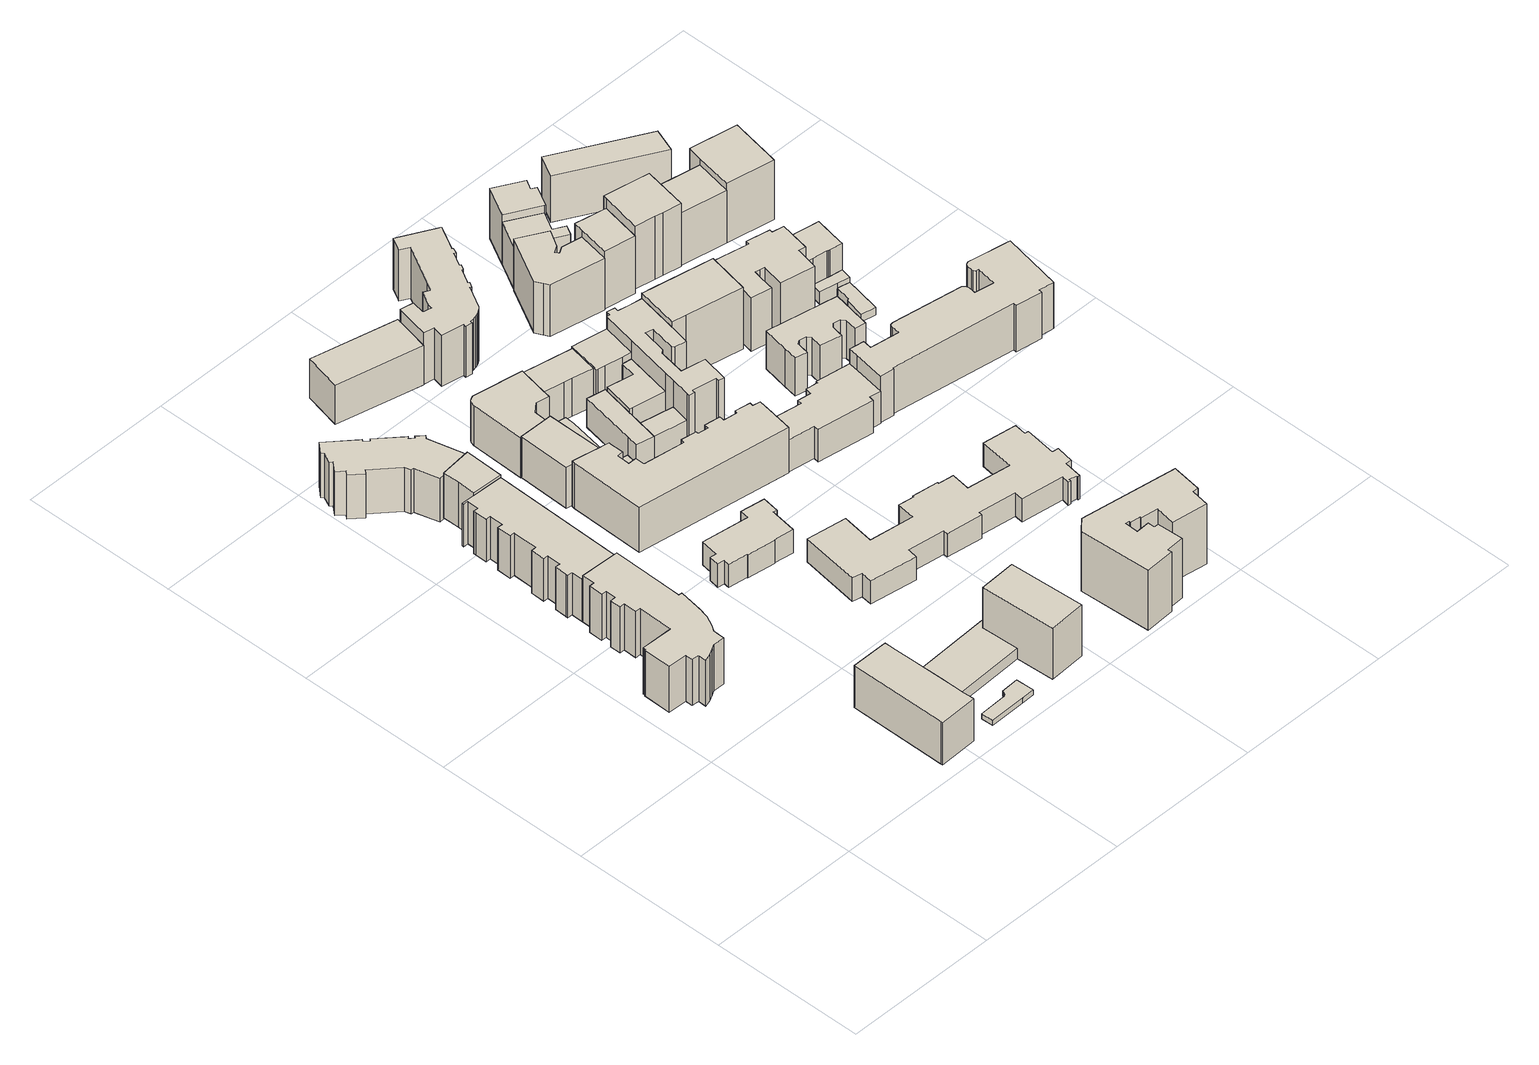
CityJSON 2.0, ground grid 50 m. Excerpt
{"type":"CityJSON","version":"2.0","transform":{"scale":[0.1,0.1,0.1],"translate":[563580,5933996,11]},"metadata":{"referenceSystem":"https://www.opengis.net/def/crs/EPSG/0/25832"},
"CityObjects":{
"building1":{"type":"Building","attributes":{"Gemeindeschluessel":"02100110","Geometrietyp2DReferenz":"3000","BezugspunktDach":"2000","function":"31001_1120","measuredHeight":18.01,"storeysAboveGround":6},"address":[{"country":"Germany","locality":"Hamburg","thoroughfareNumber":"69","thoroughfareName":"Talstraße","postcode":"20359"}],"geometry":[{"type":"Solid","lod":"1","boundaries":[[[[0,1,2,3,4,5,6,7,8,9,10,11,12,13,14,15,16,17,18,19,20,21,22,23,24,25,26,27,28,29,30,31]],[[32,33,34,35,36,37,38,39,40,41,42,43,44,45,46,47,48,49,50,51,52,53,54,55,56,57,58,59,60,61,62,63]],[[30,32,63,31]],[[29,33,32,30]],[[28,34,33,29]],[[27,35,34,28]],[[26,36,35,27]],[[25,37,36,26]],[[24,38,37,25]],[[23,39,38,24]],[[22,40,39,23]],[[21,41,40,22]],[[20,42,41,21]],[[19,43,42,20]],[[18,44,43,19]],[[17,45,44,18]],[[16,46,45,17]],[[15,47,46,16]],[[14,48,47,15]],[[13,49,48,14]],[[12,50,49,13]],[[11,51,50,12]],[[10,52,51,11]],[[9,53,52,10]],[[8,54,53,9]],[[7,55,54,8]],[[6,56,55,7]],[[5,57,56,6]],[[4,58,57,5]],[[3,59,58,4]],[[2,60,59,3]],[[1,61,60,2]],[[0,62,61,1]],[[31,63,62,0]]]]}]},
"building2":{"type":"Building","attributes":{"Gemeindeschluessel":"02100111","Geometrietyp2DReferenz":"3000","BezugspunktDach":"2000","function":"31001_1120","measuredHeight":15.17,"storeysAboveGround":5},"address":[{"country":"Germany","locality":"Hamburg","thoroughfareNumber":"36","thoroughfareName":"Talstraße","postcode":"20359"}],"geometry":[{"type":"Solid","lod":"1","boundaries":[[[[64,65,66,67,68,69,70,71,72]],[[73,74,75,76,77,78,79,80,81]],[[71,73,81,72]],[[70,74,73,71]],[[69,75,74,70]],[[68,76,75,69]],[[67,77,76,68]],[[66,78,77,67]],[[65,79,78,66]],[[64,80,79,65]],[[72,81,80,64]]]]}]},
"building3":{"type":"Building","attributes":{"Gemeindeschluessel":"02100110","Geometrietyp2DReferenz":"3000","BezugspunktDach":"2000","function":"31001_1010","measuredHeight":15.24,"storeysAboveGround":5},"address":[{"country":"Germany","locality":"Hamburg","thoroughfareNumber":"75","thoroughfareName":"Talstraße","postcode":"20359"}],"geometry":[{"type":"Solid","lod":"1","boundaries":[[[[82,83,84,85,86,87,88,89,90,91,92,93,94,95,96,97,98,99,100,101,102,103,104,105,106,107]],[[108,109,110,111,112,113,114,115,116,117,118,119,120,121,122,123,124,125,126,127,128,129,130,131,132,133]],[[106,108,133,107]],[[105,109,108,106]],[[104,110,109,105]],[[103,111,110,104]],[[102,112,111,103]],[[101,113,112,102]],[[100,114,113,101]],[[99,115,114,100]],[[98,116,115,99]],[[97,117,116,98]],[[96,118,117,97]],[[95,119,118,96]],[[94,120,119,95]],[[93,121,120,94]],[[92,122,121,93]],[[91,123,122,92]],[[90,124,123,91]],[[89,125,124,90]],[[88,126,125,89]],[[87,127,126,88]],[[86,128,127,87]],[[85,129,128,86]],[[84,130,129,85]],[[83,131,130,84]],[[82,132,131,83]],[[107,133,132,82]]]]}]},
"building4":{"type":"Building","attributes":{"Gemeindeschluessel":"02100110","Geometrietyp2DReferenz":"3000","BezugspunktDach":"2000","function":"31001_1010","measuredHeight":15.86,"storeysAboveGround":4},"address":[{"country":"Germany","locality":"Hamburg","thoroughfareNumber":"93","thoroughfareName":"Talstraße","postcode":"22767"}],"geometry":[{"type":"Solid","lod":"1","boundaries":[[[[134,135,136,137,138,139,140,141,142,143,144,145,146,147,148,149,150,151,152,153,154,155,156,157,158]],[[159,160,161,162,163,164,165,166,167,168,169,170,171,172,173,174,175,176,177,178,179,180,181,182,183]],[[157,159,183,158]],[[156,160,159,157]],[[155,161,160,156]],[[154,162,161,155]],[[153,163,162,154]],[[152,164,163,153]],[[151,165,164,152]],[[150,166,165,151]],[[149,167,166,150]],[[148,168,167,149]],[[147,169,168,148]],[[146,170,169,147]],[[145,171,170,146]],[[144,172,171,145]],[[143,173,172,144]],[[142,174,173,143]],[[141,175,174,142]],[[140,176,175,141]],[[139,177,176,140]],[[138,178,177,139]],[[137,179,178,138]],[[136,180,179,137]],[[135,181,180,136]],[[134,182,181,135]],[[158,183,182,134]]]]}]},
"building5":{"type":"Building","attributes":{"Gemeindeschluessel":"02100111","Geometrietyp2DReferenz":"3000","BezugspunktDach":"2000","function":"31001_2460","measuredHeight":1.78,"storeysAboveGround":1},"address":[{"country":"Germany","locality":"Hamburg","thoroughfareName":"Talstraße","postcode":"20359"}],"geometry":[{"type":"Solid","lod":"1","boundaries":[[[[184,185,186,187,188,189,190,191,192,193]],[[194,195,196,197,198,199,200,201,202,203]],[[192,194,203,193]],[[191,195,194,192]],[[190,196,195,191]],[[189,197,196,190]],[[188,198,197,189]],[[187,199,198,188]],[[186,200,199,187]],[[185,201,200,186]],[[184,202,201,185]],[[193,203,202,184]]]]}]},
"building6":{"type":"Building","attributes":{"Gemeindeschluessel":"02100110","Geometrietyp2DReferenz":"3000","BezugspunktDach":"2000","function":"31001_1120","measuredHeight":16.17,"storeysAboveGround":4},"address":[{"country":"Germany","locality":"Hamburg","thoroughfareNumber":"87","thoroughfareName":"Talstraße","postcode":"20359"}],"geometry":[{"type":"Solid","lod":"1","boundaries":[[[[82,204,205,206,207]],[[208,209,210,211,212]],[[206,208,212,207]],[[205,209,208,206]],[[204,210,209,205]],[[82,211,210,204]],[[207,212,211,82]]]]}]},
"building7":{"type":"Building","attributes":{"Gemeindeschluessel":"02100111","Geometrietyp2DReferenz":"3000","BezugspunktDach":"2000","function":"31001_2050","measuredHeight":3.83,"storeysAboveGround":1},"address":[{"country":"Germany","locality":"Hamburg","thoroughfareName":"Talstraße","postcode":"20359"}],"geometry":[{"type":"Solid","lod":"1","boundaries":[[[[213,214,215,216,217,218]],[[219,220,221,222,223,224]],[[217,219,224,218]],[[216,220,219,217]],[[215,221,220,216]],[[214,222,221,215]],[[213,223,222,214]],[[218,224,223,213]]]]}]},
"building8":{"type":"Building","attributes":{"Gemeindeschluessel":"02100111","Geometrietyp2DReferenz":"3000","BezugspunktDach":"2000","function":"31001_3060","measuredHeight":8.37,"storeysAboveGround":2},"address":[{"country":"Germany","locality":"Hamburg","thoroughfareNumber":"64","thoroughfareName":"Talstraße","postcode":"20359"}],"geometry":[{"type":"Solid","lod":"1","boundaries":[[[[225,226,227,228,229,230,231,232,233,234,235,236,237,238,239,240]],[[241,242,243,244,245,246,247,248,249,250,251,252,253,254,255,256]],[[239,241,256,240]],[[238,242,241,239]],[[237,243,242,238]],[[236,244,243,237]],[[235,245,244,236]],[[234,246,245,235]],[[233,247,246,234]],[[232,248,247,233]],[[231,249,248,232]],[[230,250,249,231]],[[229,251,250,230]],[[228,252,251,229]],[[227,253,252,228]],[[226,254,253,227]],[[225,255,254,226]],[[240,256,255,225]]]]}]},
"building9":{"type":"Building","attributes":{"Gemeindeschluessel":"02100111","Geometrietyp2DReferenz":"3000","BezugspunktDach":"2000","function":"31001_1120","measuredHeight":18.35,"storeysAboveGround":6},"address":[{"country":"Germany","locality":"Hamburg","thoroughfareNumber":"19","thoroughfareName":"Hamburger Berg","postcode":"20359"}],"geometry":[{"type":"Solid","lod":"1","boundaries":[[[[257,258,218,259]],[[260,261,262,263]],[[218,260,263,259]],[[258,261,260,218]],[[257,262,261,258]],[[259,263,262,257]]]]}]},
"building10":{"type":"Building","attributes":{"Gemeindeschluessel":"02100111","Geometrietyp2DReferenz":"3000","BezugspunktDach":"2000","function":"31001_1120","measuredHeight":16.72,"storeysAboveGround":4},"address":[{"country":"Germany","locality":"Hamburg","thoroughfareNumber":"70","thoroughfareName":"Talstraße","postcode":"20359"}],"geometry":[{"type":"Solid","lod":"1","boundaries":[[[[264,265,266,267,268]],[[269,270,271,272,273]],[[267,269,273,268]],[[266,270,269,267]],[[265,271,270,266]],[[264,272,271,265]],[[268,273,272,264]]]]}]},
"building11":{"type":"Building","attributes":{"Gemeindeschluessel":"02100110","Geometrietyp2DReferenz":"3000","BezugspunktDach":"2000","function":"31001_1120","measuredHeight":14.14,"storeysAboveGround":5},"address":[{"country":"Germany","locality":"Hamburg","thoroughfareNumber":"4","thoroughfareName":"Paul-Roosen-Straße","postcode":"22767"}],"geometry":[{"type":"Solid","lod":"1","boundaries":[[[[274,275,276,277]],[[278,279,280,281]],[[276,278,281,277]],[[275,279,278,276]],[[274,280,279,275]],[[277,281,280,274]]]]}]},
"building12":{"type":"Building","attributes":{"Gemeindeschluessel":"02100111","Geometrietyp2DReferenz":"3000","BezugspunktDach":"2000","function":"31001_1120","measuredHeight":14.39,"storeysAboveGround":4},"address":[{"country":"Germany","locality":"Hamburg","thoroughfareNumber":"74","thoroughfareName":"Talstraße","postcode":"20359"}],"geometry":[{"type":"Solid","lod":"1","boundaries":[[[[282,283,284,266,265,285,286,287,288,289,290,291,292,293]],[[294,295,296,297,298,299,300,301,302,303,304,305,306,307]],[[292,294,307,293]],[[291,295,294,292]],[[290,296,295,291]],[[289,297,296,290]],[[288,298,297,289]],[[287,299,298,288]],[[286,300,299,287]],[[285,301,300,286]],[[265,302,301,285]],[[266,303,302,265]],[[284,304,303,266]],[[283,305,304,284]],[[282,306,305,283]],[[293,307,306,282]]]]}]},
"building13":{"type":"Building","attributes":{"Gemeindeschluessel":"02100111","Geometrietyp2DReferenz":"3000","BezugspunktDach":"2000","function":"31001_3050","measuredHeight":4.61,"storeysAboveGround":1},"address":[{"country":"Germany","locality":"Hamburg","thoroughfareNumber":"55a","thoroughfareName":"Clemens-Schultz-Straße","postcode":"20359"}],"geometry":[{"type":"Solid","lod":"1","boundaries":[[[[308,309,282,310,311,312,313,314,315]],[[316,317,318,319,320,321,322,323,324]],[[314,316,324,315]],[[313,317,316,314]],[[312,318,317,313]],[[311,319,318,312]],[[310,320,319,311]],[[282,321,320,310]],[[309,322,321,282]],[[308,323,322,309]],[[315,324,323,308]]]]}]},
"building14":{"type":"Building","attributes":{"Gemeindeschluessel":"02100111","Geometrietyp2DReferenz":"3000","BezugspunktDach":"2000","function":"31001_1010","measuredHeight":17.3,"storeysAboveGround":6},"address":[{"country":"Germany","locality":"Hamburg","thoroughfareNumber":"68","thoroughfareName":"Talstraße","postcode":"20359"}],"geometry":[{"type":"Solid","lod":"1","boundaries":[[[[325,326,327,328,329,330,331,332,333,334,335,336,337,338,339,340,341,342,343,344,345,346,347,348,349,350,351,352]],[[353,354,355,356,357,358,359,360,361,362,363,364,365,366,367,368,369,370,371,372,373,374,375,376,377,378,379,380]],[[351,353,380,352]],[[350,354,353,351]],[[349,355,354,350]],[[348,356,355,349]],[[347,357,356,348]],[[346,358,357,347]],[[345,359,358,346]],[[344,360,359,345]],[[343,361,360,344]],[[342,362,361,343]],[[341,363,362,342]],[[340,364,363,341]],[[339,365,364,340]],[[338,366,365,339]],[[337,367,366,338]],[[336,368,367,337]],[[335,369,368,336]],[[334,370,369,335]],[[333,371,370,334]],[[332,372,371,333]],[[331,373,372,332]],[[330,374,373,331]],[[329,375,374,330]],[[328,376,375,329]],[[327,377,376,328]],[[326,378,377,327]],[[325,379,378,326]],[[352,380,379,325]]]]}]},
"building15":{"type":"Building","attributes":{"Gemeindeschluessel":"02100111","Geometrietyp2DReferenz":"3000","BezugspunktDach":"2000","function":"31001_3050","measuredHeight":11.74,"storeysAboveGround":3},"address":[{"country":"Germany","locality":"Hamburg","thoroughfareName":"Clemens-Schultz-Straße","postcode":"20359"}],"geometry":[{"type":"Solid","lod":"1","boundaries":[[[[381,382,383,384,385,386,387]],[[388,389,390,391,392,393,394]],[[386,388,394,387]],[[385,389,388,386]],[[384,390,389,385]],[[383,391,390,384]],[[382,392,391,383]],[[381,393,392,382]],[[387,394,393,381]]]]}]},
"building16":{"type":"Building","attributes":{"Gemeindeschluessel":"02100111","Geometrietyp2DReferenz":"3000","BezugspunktDach":"2000","function":"31001_2100","measuredHeight":10.49,"storeysAboveGround":2},"address":[{"country":"Germany","locality":"Hamburg","thoroughfareName":"Clemens-Schultz-Straße","postcode":"20359"}],"geometry":[{"type":"Solid","lod":"1","boundaries":[[[[395,396,397,398]],[[399,400,401,402]],[[397,399,402,398]],[[396,400,399,397]],[[395,401,400,396]],[[398,402,401,395]]]]}]},
"building17":{"type":"Building","attributes":{"Gemeindeschluessel":"02100111","Geometrietyp2DReferenz":"3000","BezugspunktDach":"2000","function":"31001_1120","measuredHeight":15.34,"storeysAboveGround":3},"address":[{"country":"Germany","locality":"Hamburg","thoroughfareNumber":"54","thoroughfareName":"Clemens-Schultz-Straße","postcode":"20359"}],"geometry":[{"type":"Solid","lod":"1","boundaries":[[[[403,404,405,406,407,408]],[[409,410,411,412,413,414]],[[407,409,414,408]],[[406,410,409,407]],[[405,411,410,406]],[[404,412,411,405]],[[403,413,412,404]],[[408,414,413,403]]]]}]},
"building18":{"type":"Building","attributes":{"Gemeindeschluessel":"02100111","Geometrietyp2DReferenz":"3000","BezugspunktDach":"2000","function":"31001_3010","measuredHeight":14.69,"storeysAboveGround":3},"address":[{"country":"Germany","locality":"Hamburg","thoroughfareNumber":"4a","thoroughfareName":"Simon-von-Utrecht-Straße","postcode":"20359"}],"geometry":[{"type":"Solid","lod":"1","boundaries":[[[[415,416,417,418,419,420,421,422,423,424,425,426,427,428,429,430,431,432,433,434,435,436,437,438,439,440,441,442,443,444,445,446,447,448,449,450,451,452]],[[453,454,455,456,457,458,459,460,461,462,463,464,465,466,467,468,469,470,471,472,473,474,475,476,477,478,479,480,481,482,483,484,485,486,487,488,489,490]],[[451,453,490,452]],[[450,454,453,451]],[[449,455,454,450]],[[448,456,455,449]],[[447,457,456,448]],[[446,458,457,447]],[[445,459,458,446]],[[444,460,459,445]],[[443,461,460,444]],[[442,462,461,443]],[[441,463,462,442]],[[440,464,463,441]],[[439,465,464,440]],[[438,466,465,439]],[[437,467,466,438]],[[436,468,467,437]],[[435,469,468,436]],[[434,470,469,435]],[[433,471,470,434]],[[432,472,471,433]],[[431,473,472,432]],[[430,474,473,431]],[[429,475,474,430]],[[428,476,475,429]],[[427,477,476,428]],[[426,478,477,427]],[[425,479,478,426]],[[424,480,479,425]],[[423,481,480,424]],[[422,482,481,423]],[[421,483,482,422]],[[420,484,483,421]],[[419,485,484,420]],[[418,486,485,419]],[[417,487,486,418]],[[416,488,487,417]],[[415,489,488,416]],[[452,490,489,415]]]]}]},
"building19":{"type":"Building","attributes":{"Gemeindeschluessel":"02100111","Geometrietyp2DReferenz":"3000","BezugspunktDach":"2000","function":"31001_1130","measuredHeight":15.94,"storeysAboveGround":3},"address":[{"country":"Germany","locality":"Hamburg","thoroughfareNumber":"53a","thoroughfareName":"Clemens-Schultz-Straße","postcode":"20359"}],"geometry":[{"type":"Solid","lod":"1","boundaries":[[[[491,492,493,494,495,496,497,498]],[[499,500,501,502,503,504,505,506]],[[497,499,506,498]],[[496,500,499,497]],[[495,501,500,496]],[[494,502,501,495]],[[493,503,502,494]],[[492,504,503,493]],[[491,505,504,492]],[[498,506,505,491]]]]}]},
"building20":{"type":"Building","attributes":{"Gemeindeschluessel":"02100110","Geometrietyp2DReferenz":"3000","BezugspunktDach":"2000","function":"31001_1120","measuredHeight":21.7,"storeysAboveGround":6},"address":[{"country":"Germany","locality":"Hamburg","thoroughfareNumber":"1","thoroughfareName":"Wohlwillstraße","postcode":"22767"}],"geometry":[{"type":"Solid","lod":"1","boundaries":[[[[507,508,509,510,511,512,513,514,515,516,517,518,519,520,521,522,523,524,525,526,527,528,529,530,531,532,533,534,535,536,537,538,539,540,541,542,543,544,545,546,547]],[[548,549,550,551,552,553,554,555,556,557,558,559,560,561,562,563,564,565,566,567,568,569,570,571,572,573,574,575,576,577,578,579,580,581,582,583,584,585,586,587,588]],[[546,548,588,547]],[[545,549,548,546]],[[544,550,549,545]],[[543,551,550,544]],[[542,552,551,543]],[[541,553,552,542]],[[540,554,553,541]],[[539,555,554,540]],[[538,556,555,539]],[[537,557,556,538]],[[536,558,557,537]],[[535,559,558,536]],[[534,560,559,535]],[[533,561,560,534]],[[532,562,561,533]],[[531,563,562,532]],[[530,564,563,531]],[[529,565,564,530]],[[528,566,565,529]],[[527,567,566,528]],[[526,568,567,527]],[[525,569,568,526]],[[524,570,569,525]],[[523,571,570,524]],[[522,572,571,523]],[[521,573,572,522]],[[520,574,573,521]],[[519,575,574,520]],[[518,576,575,519]],[[517,577,576,518]],[[516,578,577,517]],[[515,579,578,516]],[[514,580,579,515]],[[513,581,580,514]],[[512,582,581,513]],[[511,583,582,512]],[[510,584,583,511]],[[509,585,584,510]],[[508,586,585,509]],[[507,587,586,508]],[[547,588,587,507]]]]}]},
"building21":{"type":"Building","attributes":{"Gemeindeschluessel":"02100111","Geometrietyp2DReferenz":"3000","BezugspunktDach":"2000","function":"31001_1120","measuredHeight":15.49,"storeysAboveGround":3},"address":[{"country":"Germany","locality":"Hamburg","thoroughfareNumber":"53","thoroughfareName":"Clemens-Schultz-Straße","postcode":"20359"}],"geometry":[{"type":"Solid","lod":"1","boundaries":[[[[589,590,591,592,593,594,595,596,597,598,599]],[[600,601,602,603,604,605,606,607,608,609,610]],[[598,600,610,599]],[[597,601,600,598]],[[596,602,601,597]],[[595,603,602,596]],[[594,604,603,595]],[[593,605,604,594]],[[592,606,605,593]],[[591,607,606,592]],[[590,608,607,591]],[[589,609,608,590]],[[599,610,609,589]]]]}]},
"building22":{"type":"Building","attributes":{"Gemeindeschluessel":"02100111","Geometrietyp2DReferenz":"3000","BezugspunktDach":"2000","function":"31001_1120","measuredHeight":23.5,"storeysAboveGround":6},"address":[{"country":"Germany","locality":"Hamburg","thoroughfareNumber":"21","thoroughfareName":"Hamburger Berg","postcode":"20359"}],"geometry":[{"type":"Solid","lod":"1","boundaries":[[[[611,612,613,614,615,616,617,618,619,620,621,622,623,624,625,626,627,628,629,630,631]],[[632,633,634,635,636,637,638,639,640,641,642,643,644,645,646,647,648,649,650,651,652]],[[630,632,652,631]],[[629,633,632,630]],[[628,634,633,629]],[[627,635,634,628]],[[626,636,635,627]],[[625,637,636,626]],[[624,638,637,625]],[[623,639,638,624]],[[622,640,639,623]],[[621,641,640,622]],[[620,642,641,621]],[[619,643,642,620]],[[618,644,643,619]],[[617,645,644,618]],[[616,646,645,617]],[[615,647,646,616]],[[614,648,647,615]],[[613,649,648,614]],[[612,650,649,613]],[[611,651,650,612]],[[631,652,651,611]]]]}]},
"building23":{"type":"Building","attributes":{"Gemeindeschluessel":"02100111","Geometrietyp2DReferenz":"3000","BezugspunktDach":"2000","function":"31001_1120","measuredHeight":23.4,"storeysAboveGround":6},"address":[{"country":"Germany","locality":"Hamburg","thoroughfareNumber":"50","thoroughfareName":"Clemens-Schultz-Straße","postcode":"20359"}],"geometry":[{"type":"Solid","lod":"1","boundaries":[[[[653,654,655,656,657,658,659,660,661,662,663,664,665,666,667,668,669,670,671,672,673,674,675,676,677,678,679,680]],[[681,682,683,684,685,686,687,688,689,690,691,692,693,694,695,696,697,698,699,700,701,702,703,704,705,706,707,708]],[[679,681,708,680]],[[678,682,681,679]],[[677,683,682,678]],[[676,684,683,677]],[[675,685,684,676]],[[674,686,685,675]],[[673,687,686,674]],[[672,688,687,673]],[[671,689,688,672]],[[670,690,689,671]],[[669,691,690,670]],[[668,692,691,669]],[[667,693,692,668]],[[666,694,693,667]],[[665,695,694,666]],[[664,696,695,665]],[[663,697,696,664]],[[662,698,697,663]],[[661,699,698,662]],[[660,700,699,661]],[[659,701,700,660]],[[658,702,701,659]],[[657,703,702,658]],[[656,704,703,657]],[[655,705,704,656]],[[654,706,705,655]],[[653,707,706,654]],[[680,708,707,653]]]]}]},
"building24":{"type":"Building","attributes":{"Gemeindeschluessel":"02100111","Geometrietyp2DReferenz":"3000","BezugspunktDach":"2000","function":"31001_3060","measuredHeight":14.12,"storeysAboveGround":2},"address":[{"country":"Germany","locality":"Hamburg","thoroughfareNumber":"4","thoroughfareName":"Betty-Heine-Stieg","postcode":"20359"}],"geometry":[{"type":"Solid","lod":"1","boundaries":[[[[709,710,711,712,713,714,715,716,717,718,719,720,721,722,723,724,725,726]],[[727,728,729,730,731,732,733,734,735,736,737,738,739,740,741,742,743,744]],[[725,727,744,726]],[[724,728,727,725]],[[723,729,728,724]],[[722,730,729,723]],[[721,731,730,722]],[[720,732,731,721]],[[719,733,732,720]],[[718,734,733,719]],[[717,735,734,718]],[[716,736,735,717]],[[715,737,736,716]],[[714,738,737,715]],[[713,739,738,714]],[[712,740,739,713]],[[711,741,740,712]],[[710,742,741,711]],[[709,743,742,710]],[[726,744,743,709]]]]}]},
"building25":{"type":"Building","attributes":{"Gemeindeschluessel":"02100111","Geometrietyp2DReferenz":"3000","BezugspunktDach":"2000","function":"31001_1120","measuredHeight":20.91,"storeysAboveGround":4},"address":[{"country":"Germany","locality":"Hamburg","thoroughfareNumber":"68","thoroughfareName":"Clemens-Schultz-Straße","postcode":"20359"}],"geometry":[{"type":"Solid","lod":"1","boundaries":[[[[745,746,747,748,749,750,751,752,753,754,755]],[[756,757,758,759,760,761,762,763,764,765,766]],[[754,756,766,755]],[[753,757,756,754]],[[752,758,757,753]],[[751,759,758,752]],[[750,760,759,751]],[[749,761,760,750]],[[748,762,761,749]],[[747,763,762,748]],[[746,764,763,747]],[[745,765,764,746]],[[755,766,765,745]]]]}]},
"building26":{"type":"Building","attributes":{"Gemeindeschluessel":"02100111","Geometrietyp2DReferenz":"3000","BezugspunktDach":"2000","function":"31001_1010","measuredHeight":22.14,"storeysAboveGround":5},"address":[{"country":"Germany","locality":"Hamburg","thoroughfareNumber":"48","thoroughfareName":"Clemens-Schultz-Straße","postcode":"20359"}],"geometry":[{"type":"Solid","lod":"1","boundaries":[[[[767,768,769,770,771,772,773,774]],[[775,776,777,778,779,780,781,782]],[[773,775,782,774]],[[772,776,775,773]],[[771,777,776,772]],[[770,778,777,771]],[[769,779,778,770]],[[768,780,779,769]],[[767,781,780,768]],[[774,782,781,767]]]]}]},
"building27":{"type":"Building","attributes":{"Gemeindeschluessel":"02100111","Geometrietyp2DReferenz":"3000","BezugspunktDach":"2000","function":"31001_1010","measuredHeight":20.93,"storeysAboveGround":4},"address":[{"country":"Germany","locality":"Hamburg","thoroughfareNumber":"4","thoroughfareName":"Wohlwillstraße","postcode":"20359"}],"geometry":[{"type":"Solid","lod":"1","boundaries":[[[[783,784,785,786,787,788,789]],[[790,791,792,793,794,795,796]],[[788,790,796,789]],[[787,791,790,788]],[[786,792,791,787]],[[785,793,792,786]],[[784,794,793,785]],[[783,795,794,784]],[[789,796,795,783]]]]}]},
"building28":{"type":"Building","attributes":{"Gemeindeschluessel":"02100111","Geometrietyp2DReferenz":"3000","BezugspunktDach":"2000","function":"31001_1010","measuredHeight":15.18,"storeysAboveGround":3},"address":[{"country":"Germany","locality":"Hamburg","thoroughfareNumber":"44a","thoroughfareName":"Clemens-Schultz-Straße","postcode":"20359"}],"geometry":[{"type":"Solid","lod":"1","boundaries":[[[[797,798,799,800,801,802,803,804,805,806,807,808,809,810,811,812,813]],[[814,815,816,817,818,819,820,821,822,823,824,825,826,827,828,829,830]],[[812,814,830,813]],[[811,815,814,812]],[[810,816,815,811]],[[809,817,816,810]],[[808,818,817,809]],[[807,819,818,808]],[[806,820,819,807]],[[805,821,820,806]],[[804,822,821,805]],[[803,823,822,804]],[[802,824,823,803]],[[801,825,824,802]],[[800,826,825,801]],[[799,827,826,800]],[[798,828,827,799]],[[797,829,828,798]],[[813,830,829,797]]]]}]},
"building29":{"type":"Building","attributes":{"Gemeindeschluessel":"02100111","Geometrietyp2DReferenz":"3000","BezugspunktDach":"2000","function":"31001_1120","measuredHeight":21.82,"storeysAboveGround":4},"address":[{"country":"Germany","locality":"Hamburg","thoroughfareNumber":"70","thoroughfareName":"Clemens-Schultz-Straße","postcode":"20359"}],"geometry":[{"type":"Solid","lod":"1","boundaries":[[[[831,832,833,834,835]],[[836,837,838,839,840]],[[834,836,840,835]],[[833,837,836,834]],[[832,838,837,833]],[[831,839,838,832]],[[835,840,839,831]]]]}]},
"building30":{"type":"Building","attributes":{"Gemeindeschluessel":"02100111","Geometrietyp2DReferenz":"3000","BezugspunktDach":"2000","function":"31001_1010","measuredHeight":19,"storeysAboveGround":4},"address":[{"country":"Germany","locality":"Hamburg","thoroughfareNumber":"6","thoroughfareName":"Wohlwillstraße","postcode":"20359"}],"geometry":[{"type":"Solid","lod":"1","boundaries":[[[[841,842,843,844,845,846,847]],[[848,849,850,851,852,853,854]],[[846,848,854,847]],[[845,849,848,846]],[[844,850,849,845]],[[843,851,850,844]],[[842,852,851,843]],[[841,853,852,842]],[[847,854,853,841]]]]}]},
"building31":{"type":"Building","attributes":{"Gemeindeschluessel":"02100111","Geometrietyp2DReferenz":"3000","BezugspunktDach":"2000","function":"31001_1120","measuredHeight":25.15,"storeysAboveGround":6},"address":[{"country":"Germany","locality":"Hamburg","thoroughfareNumber":"43","thoroughfareName":"Clemens-Schultz-Straße","postcode":"20359"}],"geometry":[{"type":"Solid","lod":"1","boundaries":[[[[855,856,857,858,859,860,861,862,863,864,865,866,867,868,869,870,871,872]],[[873,874,875,876,877,878,879,880,881,882,883,884,885,886,887,888,889,890]],[[871,873,890,872]],[[870,874,873,871]],[[869,875,874,870]],[[868,876,875,869]],[[867,877,876,868]],[[866,878,877,867]],[[865,879,878,866]],[[864,880,879,865]],[[863,881,880,864]],[[862,882,881,863]],[[861,883,882,862]],[[860,884,883,861]],[[859,885,884,860]],[[858,886,885,859]],[[857,887,886,858]],[[856,888,887,857]],[[855,889,888,856]],[[872,890,889,855]]]]}]},
"building32":{"type":"Building","attributes":{"Gemeindeschluessel":"02100111","Geometrietyp2DReferenz":"3000","BezugspunktDach":"2000","function":"31001_1010","measuredHeight":25.27,"storeysAboveGround":5},"address":[{"country":"Germany","locality":"Hamburg","thoroughfareNumber":"72","thoroughfareName":"Clemens-Schultz-Straße","postcode":"20359"}],"geometry":[{"type":"Solid","lod":"1","boundaries":[[[[891,892,893,894,895,896,897]],[[898,899,900,901,902,903,904]],[[896,898,904,897]],[[895,899,898,896]],[[894,900,899,895]],[[893,901,900,894]],[[892,902,901,893]],[[891,903,902,892]],[[897,904,903,891]]]]}]},
"building33":{"type":"Building","attributes":{"Gemeindeschluessel":"02100111","Geometrietyp2DReferenz":"3000","BezugspunktDach":"2000","function":"31001_1120","measuredHeight":22.96,"storeysAboveGround":6},"address":[{"country":"Germany","locality":"Hamburg","thoroughfareNumber":"2","thoroughfareName":"Betty-Heine-Stieg","postcode":"20359"}],"geometry":[{"type":"Solid","lod":"1","boundaries":[[[[905,906,907,908,909,910,911,912,913,914,915,916,917,918,919,920,921,922,923,924,925,926,927,928,929,930,931,932,933,934,935]],[[936,937,938,939,940,941,942,943,944,945,946,947,948,949,950,951,952,953,954,955,956,957,958,959,960,961,962,963,964,965,966]],[[934,936,966,935]],[[933,937,936,934]],[[932,938,937,933]],[[931,939,938,932]],[[930,940,939,931]],[[929,941,940,930]],[[928,942,941,929]],[[927,943,942,928]],[[926,944,943,927]],[[925,945,944,926]],[[924,946,945,925]],[[923,947,946,924]],[[922,948,947,923]],[[921,949,948,922]],[[920,950,949,921]],[[919,951,950,920]],[[918,952,951,919]],[[917,953,952,918]],[[916,954,953,917]],[[915,955,954,916]],[[914,956,955,915]],[[913,957,956,914]],[[912,958,957,913]],[[911,959,958,912]],[[910,960,959,911]],[[909,961,960,910]],[[908,962,961,909]],[[907,963,962,908]],[[906,964,963,907]],[[905,965,964,906]],[[935,966,965,905]]]]}]},
"building34":{"type":"Building","attributes":{"Gemeindeschluessel":"02100111","Geometrietyp2DReferenz":"3000","BezugspunktDach":"2000","function":"31001_2010","measuredHeight":3,"storeysAboveGround":1},"address":[{"country":"Germany","locality":"Hamburg","thoroughfareName":"Clemens-Schultz-Straße","postcode":"20359"}],"geometry":[{"type":"Solid","lod":"1","boundaries":[[[[967,968,969,970,971,972,973]],[[974,975,976,977,978,979,980]],[[972,974,980,973]],[[971,975,974,972]],[[970,976,975,971]],[[969,977,976,970]],[[968,978,977,969]],[[967,979,978,968]],[[973,980,979,967]]]]}]},
"building35":{"type":"Building","attributes":{"Gemeindeschluessel":"02100111","Geometrietyp2DReferenz":"3000","BezugspunktDach":"2000","function":"31001_2010","measuredHeight":4.8,"storeysAboveGround":1},"address":[{"country":"Germany","locality":"Hamburg","thoroughfareName":"Clemens-Schultz-Straße","postcode":"20359"}],"geometry":[{"type":"Solid","lod":"1","boundaries":[[[[970,969,981,982,983,984,985,986]],[[987,988,989,990,991,992,993,994]],[[985,987,994,986]],[[984,988,987,985]],[[983,989,988,984]],[[982,990,989,983]],[[981,991,990,982]],[[969,992,991,981]],[[970,993,992,969]],[[986,994,993,970]]]]}]},
"building36":{"type":"Building","attributes":{"Gemeindeschluessel":"02100111","Geometrietyp2DReferenz":"3000","BezugspunktDach":"2000","function":"31001_1010","measuredHeight":21.6,"storeysAboveGround":5},"address":[{"country":"Germany","locality":"Hamburg","thoroughfareNumber":"75","thoroughfareName":"Clemens-Schultz-Straße","postcode":"20359"}],"geometry":[{"type":"Solid","lod":"1","boundaries":[[[[995,996,997,998]],[[999,1000,1001,1002]],[[997,999,1002,998]],[[996,1000,999,997]],[[995,1001,1000,996]],[[998,1002,1001,995]]]]}]},
"building37":{"type":"Building","attributes":{"Gemeindeschluessel":"02100111","Geometrietyp2DReferenz":"3000","BezugspunktDach":"2000","function":"31001_1120","measuredHeight":16.37,"storeysAboveGround":3},"address":[{"country":"Germany","locality":"Hamburg","thoroughfareNumber":"42","thoroughfareName":"Clemens-Schultz-Straße","postcode":"20359"}],"geometry":[{"type":"Solid","lod":"1","boundaries":[[[[1003,1004,1005,1006,1007,1008,1009,1010,1011,1012,1013,1014]],[[1015,1016,1017,1018,1019,1020,1021,1022,1023,1024,1025,1026]],[[1013,1015,1026,1014]],[[1012,1016,1015,1013]],[[1011,1017,1016,1012]],[[1010,1018,1017,1011]],[[1009,1019,1018,1010]],[[1008,1020,1019,1009]],[[1007,1021,1020,1008]],[[1006,1022,1021,1007]],[[1005,1023,1022,1006]],[[1004,1024,1023,1005]],[[1003,1025,1024,1004]],[[1014,1026,1025,1003]]]]}]},
"building38":{"type":"Building","attributes":{"Gemeindeschluessel":"02100111","Geometrietyp2DReferenz":"3000","BezugspunktDach":"2000","function":"31001_1010","measuredHeight":18.46,"storeysAboveGround":4},"address":[{"country":"Germany","locality":"Hamburg","thoroughfareNumber":"14-3","thoroughfareName":"Wohlwillstraße","postcode":"20359"}],"geometry":[{"type":"Solid","lod":"1","boundaries":[[[[1027,1028,1029,1030]],[[1031,1032,1033,1034]],[[1029,1031,1034,1030]],[[1028,1032,1031,1029]],[[1027,1033,1032,1028]],[[1030,1034,1033,1027]]]]}]},
"building39":{"type":"Building","attributes":{"Gemeindeschluessel":"02100111","Geometrietyp2DReferenz":"3000","BezugspunktDach":"2000","function":"31001_1010","measuredHeight":24.04,"storeysAboveGround":5},"address":[{"country":"Germany","locality":"Hamburg","thoroughfareNumber":"76","thoroughfareName":"Clemens-Schultz-Straße","postcode":"20359"}],"geometry":[{"type":"Solid","lod":"1","boundaries":[[[[996,1035,1036,1037,1038,997]],[[1039,1040,1041,1042,1043,1044]],[[1038,1039,1044,997]],[[1037,1040,1039,1038]],[[1036,1041,1040,1037]],[[1035,1042,1041,1036]],[[996,1043,1042,1035]],[[997,1044,1043,996]]]]}]}
},
"vertices":[
[261,764,24],[247,734,24],[232,712,24],[231,674,24],[193,675,24],[179,666,24],[158,656,24],[136,649,24],[137,676,24],[113,677,24],[114,700,24],[52,702,24],[55,793,24],[57,793,24],[57,802,24],[159,799,24],[162,912,24],[145,912,24],[146,954,24],[130,954,24],[130,989,24],[147,989,24],[148,1022,24],[131,1023,24],[133,1068,24],[149,1068,24],[150,1109,24],[270,1105,24],[276,1105,24],[270,874,24],[281,873,24],[268,794,24],[281,873,190],[270,874,190],[276,1105,190],[270,1105,190],[150,1109,190],[149,1068,190],[133,1068,190],[131,1023,190],[148,1022,190],[147,989,190],[130,989,190],[130,954,190],[146,954,190],[145,912,190],[162,912,190],[159,799,190],[57,802,190],[57,793,190],[55,793,190],[52,702,190],[114,700,190],[113,677,190],[137,676,190],[136,649,190],[158,656,190],[179,666,190],[193,675,190],[231,674,190],[232,712,190],[247,734,190],[261,764,190],[268,794,190],
[401,47,24],[402,361,24],[520,362,24],[521,338,24],[523,163,24],[524,79,24],[525,48,24],[525,44,24],[401,39,24],[525,44,176],[525,48,176],[524,79,176],[523,163,176],[521,338,176],[520,362,176],[402,361,176],[401,47,176],[401,39,176],
[287,1537,23],[276,1105,23],[270,1105,23],[150,1109,23],[150,1113,23],[151,1149,23],[135,1149,23],[135,1156,23],[136,1195,23],[152,1194,23],[153,1239,23],[137,1239,23],[138,1284,23],[154,1284,23],[157,1364,23],[140,1364,23],[142,1410,23],[158,1409,23],[159,1454,23],[143,1454,23],[144,1493,23],[144,1500,23],[160,1499,23],[161,1537,23],[145,1537,23],[145,1543,23],[145,1537,176],[161,1537,176],[160,1499,176],[144,1500,176],[144,1493,176],[143,1454,176],[159,1454,176],[158,1409,176],[142,1410,176],[140,1364,176],[157,1364,176],[154,1284,176],[138,1284,176],[137,1239,176],[153,1239,176],[152,1194,176],[136,1195,176],[135,1156,176],[135,1149,176],[151,1149,176],[150,1113,176],[150,1109,176],[270,1105,176],[276,1105,176],[287,1537,176],[145,1543,176],
[155,1728,18],[146,1728,18],[140,1748,18],[62,1816,18],[52,1805,18],[15,1838,18],[25,1850,18],[2,1870,18],[27,1899,18],[19,1906,18],[34,1939,18],[28,1945,18],[57,1978,18],[142,1903,18],[138,1898,18],[154,1884,18],[159,1890,18],[234,1823,18],[229,1818,18],[242,1806,18],[247,1812,18],[269,1793,18],[261,1784,18],[291,1662,18],[175,1651,18],[291,1662,176],[261,1784,176],[269,1793,176],[247,1812,176],[242,1806,176],[229,1818,176],[234,1823,176],[159,1890,176],[154,1884,176],[138,1898,176],[142,1903,176],[57,1978,176],[28,1945,176],[34,1939,176],[19,1906,176],[27,1899,176],[2,1870,176],[25,1850,176],[15,1838,176],[52,1805,176],[62,1816,176],[140,1748,176],[146,1728,176],[155,1728,176],[175,1651,176],
[601,47,26],[600,87,26],[682,90,26],[689,90,26],[696,94,26],[701,100,26],[703,107,26],[758,110,26],[761,52,26],[719,50,26],[761,52,44],[758,110,44],[703,107,44],[701,100,44],[696,94,44],[689,90,44],[682,90,44],[600,87,44],[601,47,44],[719,50,44],
[188,1541,23],[190,1600,23],[190,1652,23],[291,1662,23],[190,1652,185],[190,1600,185],[188,1541,185],[287,1537,185],[291,1662,185],
[833,178,26],[523,163,26],[521,304,26],[846,320,26],[848,299,26],[827,298,26],[848,299,64],[846,320,64],[521,304,64],[523,163,64],[833,178,64],[827,298,64],
[732,969,31],[719,885,31],[656,894,31],[656,891,31],[566,905,31],[566,907,31],[505,916,31],[508,934,31],[486,937,31],[491,970,31],[512,967,31],[521,1025,31],[670,1004,31],[674,1033,31],[752,1021,31],[744,967,31],[752,1021,115],[674,1033,115],[670,1004,115],[521,1025,115],[512,967,115],[491,970,115],[486,937,115],[508,934,115],[505,916,115],[566,907,115],[566,905,115],[656,891,115],[656,894,115],[719,885,115],[732,969,115],[744,967,115],
[958,62,26],[839,56,26],[945,304,26],[827,298,210],[839,56,210],[958,62,210],[945,304,210],
[438,1442,24],[443,1610,24],[536,1609,24],[552,1609,24],[551,1420,24],[552,1609,172],[536,1609,172],[443,1610,172],[438,1442,172],[551,1420,172],
[555,2165,21],[528,2046,21],[256,2109,21],[284,2229,21],[256,2109,162],[528,2046,162],[555,2165,162],[284,2229,162],
[608,1666,24],[567,1674,24],[538,1650,24],[441,1610,24],[446,1787,24],[450,1799,24],[455,1806,24],[462,1810,24],[471,1813,24],[481,1812,24],[631,1785,24],[611,1683,24],[631,1785,168],[481,1812,168],[471,1813,168],[462,1810,168],[455,1806,168],[450,1799,168],[446,1787,168],[441,1610,168],[443,1610,168],[536,1609,168],[538,1650,168],[567,1674,168],[608,1666,168],[611,1683,168],
[595,1608,24],[603,1643,24],[661,1656,24],[660,1625,24],[628,1445,24],[668,1438,24],[661,1400,24],[560,1419,24],[661,1400,63],[668,1438,63],[628,1445,63],[660,1625,63],[661,1656,63],[608,1666,63],[603,1643,63],[595,1608,63],[560,1419,63],
[454,1429,22],[456,1438,22],[551,1420,22],[560,1419,22],[574,1416,22],[573,1406,22],[573,1376,22],[573,1365,22],[553,1365,22],[552,1323,22],[579,1323,22],[578,1293,22],[712,1274,22],[714,1286,22],[763,1279,22],[762,1271,22],[796,1266,22],[798,1280,22],[848,1273,22],[846,1257,22],[891,1251,22],[893,1260,22],[941,1252,22],[939,1240,22],[963,1236,22],[958,1203,22],[943,1113,22],[448,1186,22],[943,1113,185],[958,1203,185],[963,1236,185],[939,1240,185],[941,1252,185],[893,1260,185],[891,1251,185],[846,1257,185],[848,1273,185],[798,1280,185],[796,1266,185],[762,1271,185],[763,1279,185],[714,1286,185],[712,1274,185],[578,1293,185],[579,1323,185],[552,1323,185],[553,1365,185],[573,1365,185],[573,1376,185],[573,1406,185],[574,1416,185],[560,1419,185],[551,1420,185],[456,1438,185],[454,1429,185],[448,1186,185],
[718,1389,25],[661,1400,25],[668,1438,25],[702,1618,25],[761,1607,25],[759,1598,25],[720,1400,25],[759,1598,128],[761,1607,128],[702,1618,128],[668,1438,128],[661,1400,128],[718,1389,128],[720,1400,128],
[738,1461,25],[845,1440,25],[833,1379,25],[726,1399,25],[833,1379,115],[845,1440,115],[738,1461,115],[726,1399,115],
[631,1785,25],[790,1754,25],[772,1662,25],[704,1675,25],[679,1680,25],[613,1693,25],[679,1680,162],[704,1675,162],[772,1662,162],[790,1754,162],[631,1785,162],[613,1693,162],
[1382,478,34],[1382,484,34],[1358,488,34],[1357,482,34],[1350,483,34],[1354,507,34],[1219,526,34],[1223,555,34],[1102,572,34],[1100,560,34],[984,577,34],[986,590,34],[869,607,34],[864,575,34],[714,598,34],[719,634,34],[688,640,34],[717,831,34],[843,812,34],[827,707,34],[969,688,34],[978,746,34],[1027,739,34],[1028,743,34],[1111,732,34],[1110,727,34],[1159,720,34],[1150,659,34],[1289,639,34],[1305,749,34],[1412,734,34],[1407,695,34],[1419,694,34],[1405,594,34],[1425,591,34],[1416,535,34],[1397,538,34],[1388,478,34],[1397,538,118],[1416,535,118],[1425,591,118],[1405,594,118],[1419,694,118],[1407,695,118],[1412,734,118],[1305,749,118],[1289,639,118],[1150,659,118],[1159,720,118],[1110,727,118],[1111,732,118],[1028,743,118],[1027,739,118],[978,746,118],[969,688,118],[827,707,118],[843,812,118],[717,831,118],[688,640,118],[719,634,118],[714,598,118],[864,575,118],[869,607,118],[986,590,118],[984,577,118],[1100,560,118],[1102,572,118],[1223,555,118],[1219,526,118],[1354,507,118],[1350,483,118],[1357,482,118],[1358,488,118],[1382,484,118],[1382,478,118],[1388,478,118],
[746,1495,29],[739,1497,29],[759,1598,29],[764,1597,29],[841,1582,29],[851,1630,29],[881,1626,29],[852,1475,29],[881,1626,144],[851,1630,144],[841,1582,144],[764,1597,144],[759,1598,144],[739,1497,144],[746,1495,144],[852,1475,144],
[820,2215,23],[811,2197,23],[806,2200,23],[783,2158,23],[788,2156,23],[779,2140,23],[775,2142,23],[749,2096,23],[754,2093,23],[744,2076,23],[740,2079,23],[702,2011,23],[695,2004,23],[686,1998,23],[677,1993,23],[667,1990,23],[657,1988,23],[646,1988,23],[645,1980,23],[623,1984,23],[625,1992,23],[554,2005,23],[562,2039,23],[528,2046,23],[553,2154,23],[594,2146,23],[586,2104,23],[614,2098,23],[617,2114,23],[641,2157,23],[660,2147,23],[662,2150,23],[677,2177,23],[745,2299,23],[717,2315,23],[719,2320,23],[739,2356,23],[752,2349,23],[854,2295,23],[857,2293,23],[816,2217,23],[857,2293,207],[854,2295,207],[752,2349,207],[739,2356,207],[719,2320,207],[717,2315,207],[745,2299,207],[677,2177,207],[662,2150,207],[660,2147,207],[641,2157,207],[617,2114,207],[614,2098,207],[586,2104,207],[594,2146,207],[553,2154,207],[528,2046,207],[562,2039,207],[554,2005,207],[625,1992,207],[623,1984,207],[645,1980,207],[646,1988,207],[657,1988,207],[667,1990,207],[677,1993,207],[686,1998,207],[695,2004,207],[702,2011,207],[740,2079,207],[744,2076,207],[754,2093,207],[749,2096,207],[775,2142,207],[779,2140,207],[788,2156,207],[783,2158,207],[806,2200,207],[811,2197,207],[820,2215,207],[816,2217,207],
[790,1754,27],[790,1756,27],[794,1755,27],[816,1752,27],[903,1736,27],[881,1626,27],[851,1630,27],[795,1641,27],[773,1646,27],[769,1647,27],[772,1662,27],[769,1647,168],[773,1646,168],[795,1641,168],[851,1630,168],[881,1626,168],[903,1736,168],[816,1752,168],[794,1755,168],[790,1756,168],[790,1754,168],[772,1662,168],
[1451,128,29],[1441,66,29],[1328,83,29],[1338,147,29],[1283,155,29],[1284,160,29],[1251,163,29],[1251,169,29],[1239,170,29],[1238,126,29],[1281,128,29],[1282,106,29],[1296,106,29],[1300,22,29],[1242,19,29],[1243,6,29],[1148,1,29],[1136,234,29],[1173,267,29],[1483,221,29],[1469,125,29],[1483,221,244],[1173,267,244],[1136,234,244],[1148,1,244],[1243,6,244],[1242,19,244],[1300,22,244],[1296,106,244],[1282,106,244],[1281,128,244],[1238,126,244],[1239,170,244],[1251,169,244],[1251,163,244],[1284,160,244],[1283,155,244],[1338,147,244],[1328,83,244],[1441,66,244],[1451,128,244],[1469,125,244],
[977,1518,13],[940,1525,13],[935,1533,13],[950,1613,13],[926,1618,13],[911,1540,13],[899,1531,13],[884,1448,13],[961,1434,13],[944,1348,13],[926,1351,13],[928,1362,13],[850,1376,13],[849,1365,13],[831,1368,13],[833,1379,13],[845,1440,13],[852,1475,13],[881,1626,13],[903,1736,13],[913,1734,13],[916,1748,13],[941,1743,13],[938,1730,13],[943,1729,13],[974,1723,13],[1016,1716,13],[990,1581,13],[1016,1716,213],[974,1723,213],[943,1729,213],[938,1730,213],[941,1743,213],[916,1748,213],[913,1734,213],[903,1736,213],[881,1626,213],[852,1475,213],[845,1440,213],[833,1379,213],[831,1368,213],[849,1365,213],[850,1376,213],[928,1362,213],[926,1351,213],[944,1348,213],[961,1434,213],[884,1448,213],[899,1531,213],[911,1540,213],[926,1618,213],[950,1613,213],[935,1533,213],[940,1525,213],[977,1518,213],[990,1581,213],
[1246,1066,25],[1209,1072,25],[1206,1055,25],[1025,1083,25],[1027,1100,25],[943,1113,25],[958,1203,25],[1067,1186,25],[1069,1200,25],[1113,1194,25],[1117,1215,25],[1130,1213,25],[1153,1210,25],[1155,1209,25],[1156,1216,25],[1266,1199,25],[1266,1198,25],[1262,1169,25],[1266,1198,141],[1266,1199,141],[1156,1216,141],[1155,1209,141],[1153,1210,141],[1130,1213,141],[1117,1215,141],[1113,1194,141],[1069,1200,141],[1067,1186,141],[958,1203,141],[943,1113,141],[1027,1100,141],[1025,1083,141],[1206,1055,141],[1209,1072,141],[1246,1066,141],[1262,1169,141],
[901,1940,10],[893,1957,10],[882,1981,10],[965,2133,10],[1053,2084,10],[1021,2030,10],[1001,2018,10],[1008,2007,10],[1028,2019,10],[1093,2007,10],[1075,1907,10],[1093,2007,196],[1028,2019,196],[1008,2007,196],[1001,2018,196],[1021,2030,196],[1053,2084,196],[965,2133,196],[882,1981,196],[893,1957,196],[901,1940,196],[1075,1907,196],
[1019,1715,12],[1049,1709,12],[1242,1672,12],[1224,1582,12],[1215,1537,12],[1033,1572,12],[990,1581,12],[1016,1716,12],[990,1581,233],[1033,1572,233],[1215,1537,233],[1224,1582,233],[1242,1672,233],[1049,1709,233],[1019,1715,233],[1016,1716,233],
[1053,2084,14],[965,2133,14],[1013,2221,14],[1115,2165,14],[1083,2107,14],[1119,2087,14],[1102,2057,14],[1119,2087,167],[1083,2107,167],[1115,2165,167],[1013,2221,167],[965,2133,167],[1053,2084,167],[1102,2057,167],
[1363,1270,20],[1370,1309,20],[1360,1321,20],[1337,1325,20],[1326,1315,20],[1319,1278,20],[1252,1291,20],[1259,1329,20],[1250,1341,20],[1228,1346,20],[1216,1338,20],[1209,1299,20],[1171,1306,20],[1179,1352,20],[1195,1434,20],[1421,1390,20],[1397,1264,20],[1421,1390,157],[1195,1434,157],[1179,1352,157],[1171,1306,157],[1209,1299,157],[1216,1338,157],[1228,1346,157],[1250,1341,157],[1259,1329,157],[1252,1291,157],[1319,1278,157],[1326,1315,157],[1337,1325,157],[1360,1321,157],[1370,1309,157],[1363,1270,157],[1397,1264,157],
[1093,2007,14],[1099,2038,14],[1198,2019,14],[1173,1889,14],[1075,1907,14],[1173,1889,221],[1198,2019,221],[1099,2038,221],[1093,2007,221],[1075,1907,221],
[1154,2266,13],[1137,2236,13],[1154,2227,13],[1119,2163,13],[1115,2165,13],[1013,2221,13],[1065,2315,13],[1013,2221,193],[1115,2165,193],[1119,2163,193],[1154,2227,193],[1137,2236,193],[1154,2266,193],[1065,2315,193],
[1427,1536,31],[1412,1463,31],[1304,1484,31],[1318,1556,31],[1301,1559,31],[1287,1562,31],[1281,1533,31],[1273,1488,31],[1208,1501,31],[1215,1537,31],[1224,1582,31],[1242,1672,31],[1356,1649,31],[1358,1661,31],[1432,1646,31],[1430,1636,31],[1468,1629,31],[1449,1532,31],[1468,1629,224],[1430,1636,224],[1432,1646,224],[1358,1661,224],[1356,1649,224],[1242,1672,224],[1224,1582,224],[1215,1537,224],[1208,1501,224],[1273,1488,224],[1281,1533,224],[1287,1562,224],[1301,1559,224],[1318,1556,224],[1304,1484,224],[1412,1463,224],[1427,1536,224],[1449,1532,224],
[1198,2019,30],[1201,2031,30],[1347,2004,30],[1321,1862,30],[1261,1873,30],[1236,1878,30],[1173,1889,30],[1236,1878,256],[1261,1873,256],[1321,1862,256],[1347,2004,256],[1201,2031,256],[1198,2019,256],[1173,1889,256],
[1775,993,28],[1773,982,28],[1690,995,28],[1691,1005,28],[1291,1066,28],[1290,1060,28],[1246,1066,28],[1262,1169,28],[1266,1198,28],[1312,1191,28],[1308,1162,28],[1401,1148,28],[1405,1176,28],[1409,1184,28],[1418,1186,28],[1644,1150,28],[1652,1143,28],[1655,1132,28],[1651,1109,28],[1712,1098,28],[1723,1162,28],[1715,1164,28],[1709,1169,28],[1709,1177,28],[1712,1192,28],[1716,1200,28],[1724,1204,28],[1751,1199,28],[1850,1181,28],[1861,1179,28],[1823,986,28],[1861,1179,195],[1850,1181,195],[1751,1199,195],[1724,1204,195],[1716,1200,195],[1712,1192,195],[1709,1177,195],[1709,1169,195],[1715,1164,195],[1723,1162,195],[1712,1098,195],[1651,1109,195],[1655,1132,195],[1652,1143,195],[1644,1150,195],[1418,1186,195],[1409,1184,195],[1405,1176,195],[1401,1148,195],[1308,1162,195],[1312,1191,195],[1266,1198,195],[1262,1169,195],[1246,1066,195],[1290,1060,195],[1291,1066,195],[1691,1005,195],[1690,995,195],[1773,982,195],[1775,993,195],[1823,986,195],
[1498,1426,36],[1507,1432,36],[1516,1480,36],[1555,1472,36],[1548,1437,36],[1532,1356,36],[1486,1365,36],[1532,1356,64],[1548,1437,64],[1555,1472,64],[1516,1480,64],[1507,1432,64],[1498,1426,64],[1486,1365,64],
[1460,1491,36],[1467,1524,36],[1513,1515,36],[1517,1514,36],[1522,1513,36],[1563,1507,36],[1522,1513,81],[1517,1514,81],[1513,1515,81],[1467,1524,81],[1460,1491,81],[1516,1480,81],[1555,1472,81],[1563,1507,81],
[1343,1981,32],[1489,1954,32],[1467,1835,32],[1321,1862,32],[1467,1835,222],[1489,1954,222],[1343,1981,222],[1321,1862,222],
[1563,1507,33],[1522,1513,33],[1517,1514,33],[1513,1515,33],[1467,1524,33],[1448,1527,33],[1449,1532,33],[1468,1629,33],[1528,1619,33],[1538,1617,33],[1581,1610,33],[1564,1518,33],[1581,1610,177],[1538,1617,177],[1528,1619,177],[1468,1629,177],[1449,1532,177],[1448,1527,177],[1467,1524,177],[1513,1515,177],[1517,1514,177],[1522,1513,177],[1563,1507,177],[1564,1518,177],
[1224,2244,9],[1261,2312,9],[1543,2159,9],[1516,2084,9],[1543,2159,176],[1261,2312,176],[1224,2244,176],[1516,2084,176],
[1498,2000,32],[1650,1972,32],[1648,1961,32],[1619,1807,32],[1619,1807,246],[1648,1961,246],[1650,1972,246],[1498,2000,246],[1489,1954,246],[1467,1835,246]
]}
